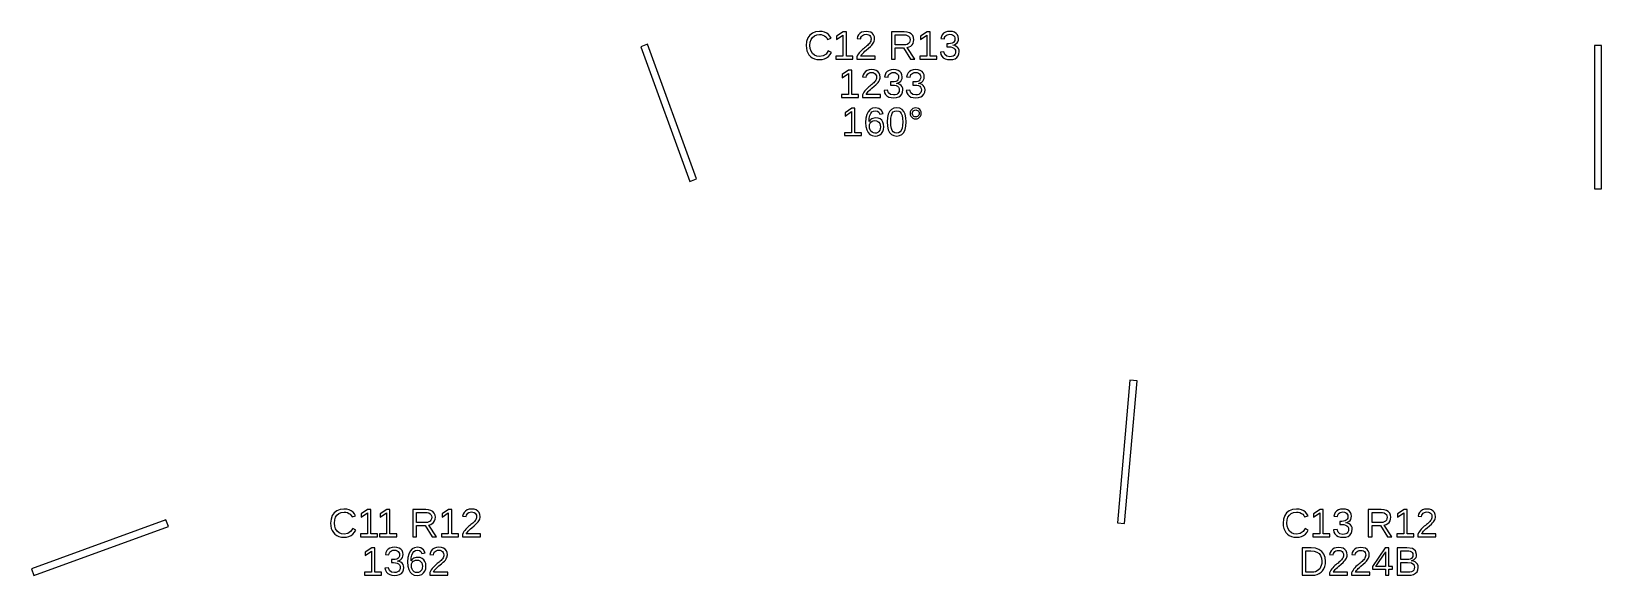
# Model space of a CAD drawing. Extents: x 195 to 2890, y 70 to 1529.
# Drawn here: x 1195.5 to 1524.8, y 1189 to 1303 of the extents above; entities that cross this region are included whole.
import ezdxf

# ---------------------------------------------------------------- set-up
doc = ezdxf.new("R2010")
doc.units = 0
doc.layers.get('0').update_dxf_attribs({"linetype": 'CONTINUOUS'})

msp = doc.modelspace()

# ---------------------------------------------------------------- linework, layer by layer
for points in [[(1361.31, 1297.09), (1361.81, 1297.22), (1362.26, 1297.44), (1362.66, 1297.73), (1362.99, 1298.11), (1363.26, 1298.56), (1362.62, 1298.88), (1362.15, 1298.22), (1361.55, 1297.82), (1360.81, 1297.69), (1360.23, 1297.76), (1359.73, 1297.97), (1359.32, 1298.33), (1359.01, 1298.8), (1358.83, 1299.37), (1358.77, 1300.02), (1358.83, 1300.68), (1359, 1301.24), (1359.3, 1301.7), (1359.7, 1302.04), (1360.19, 1302.25), (1360.78, 1302.32), (1361.16, 1302.29), (1361.51, 1302.2), (1361.83, 1302.05), (1362.09, 1301.85), (1362.31, 1301.59), (1362.47, 1301.29), (1363.2, 1301.53), (1362.97, 1301.96), (1362.67, 1302.31), (1362.3, 1302.59), (1361.86, 1302.79), (1361.35, 1302.91), (1360.77, 1302.95), (1359.96, 1302.86), (1359.28, 1302.6), (1358.72, 1302.17), (1358.31, 1301.59), (1358.06, 1300.87), (1357.98, 1300.02), (1358.02, 1299.44), (1358.13, 1298.91), (1358.31, 1298.44), (1358.56, 1298.03), (1358.89, 1297.68), (1359.27, 1297.41), (1359.72, 1297.21), (1360.22, 1297.09), (1360.77, 1297.05)], [(1367.8, 1297.75), (1366.41, 1297.75), (1366.41, 1302.86), (1365.73, 1302.86), (1364.37, 1301.93), (1364.37, 1301.24), (1365.67, 1302.16), (1365.67, 1297.75), (1364.21, 1297.75), (1364.21, 1297.13), (1367.8, 1297.13)], [(1372.42, 1297.75), (1369.43, 1297.75), (1369.53, 1297.95), (1369.66, 1298.14), (1369.83, 1298.35), (1370.04, 1298.56), (1370.29, 1298.79), (1370.58, 1299.04), (1371.08, 1299.46), (1371.47, 1299.8), (1371.73, 1300.06), (1371.91, 1300.28), (1372.06, 1300.5), (1372.18, 1300.72), (1372.27, 1300.94), (1372.32, 1301.16), (1372.33, 1301.38), (1372.28, 1301.84), (1372.13, 1302.23), (1371.87, 1302.54), (1371.51, 1302.77), (1371.07, 1302.9), (1370.54, 1302.95), (1370.04, 1302.9), (1369.61, 1302.77), (1369.24, 1302.54), (1368.96, 1302.24), (1368.76, 1301.88), (1368.66, 1301.45), (1369.41, 1301.38), (1369.47, 1301.66), (1369.59, 1301.9), (1369.76, 1302.09), (1369.98, 1302.23), (1370.24, 1302.32), (1370.54, 1302.35), (1370.84, 1302.32), (1371.1, 1302.23), (1371.3, 1302.09), (1371.46, 1301.89), (1371.55, 1301.65), (1371.58, 1301.35), (1371.56, 1301.13), (1371.51, 1300.92), (1371.42, 1300.73), (1371.3, 1300.55), (1371.16, 1300.37), (1371, 1300.2), (1370.82, 1300.03), (1370.62, 1299.86), (1370.42, 1299.69), (1370.2, 1299.52), (1369.98, 1299.34), (1369.76, 1299.15), (1369.55, 1298.94), (1369.34, 1298.72), (1369.13, 1298.49), (1368.94, 1298.23), (1368.78, 1297.95), (1368.63, 1297.65), (1368.63, 1297.13), (1372.42, 1297.13)], [(1376.62, 1299.51), (1378.4, 1299.51), (1379.89, 1297.13), (1380.79, 1297.13), (1379.16, 1299.6), (1379.57, 1299.71), (1379.91, 1299.9), (1380.19, 1300.15), (1380.4, 1300.46), (1380.52, 1300.82), (1380.56, 1301.22), (1380.5, 1301.7), (1380.33, 1302.1), (1380.03, 1302.43), (1379.63, 1302.67), (1379.14, 1302.82), (1378.54, 1302.86), (1375.84, 1302.86), (1375.84, 1297.13), (1376.62, 1297.13)], [(1376.62, 1300.13), (1376.62, 1302.24), (1378.46, 1302.24), (1378.85, 1302.21), (1379.18, 1302.13), (1379.44, 1301.98), (1379.63, 1301.78), (1379.74, 1301.52), (1379.78, 1301.22), (1379.74, 1300.9), (1379.63, 1300.63), (1379.44, 1300.41), (1379.19, 1300.25), (1378.87, 1300.16), (1378.49, 1300.13)], [(1385.4, 1297.75), (1384.01, 1297.75), (1384.01, 1302.86), (1383.33, 1302.86), (1381.98, 1301.93), (1381.98, 1301.24), (1383.27, 1302.16), (1383.27, 1297.75), (1381.81, 1297.75), (1381.81, 1297.13), (1385.4, 1297.13)], [(1388.71, 1297.1), (1389.19, 1297.24), (1389.57, 1297.49), (1389.85, 1297.82), (1390.02, 1298.23), (1390.08, 1298.71), (1390.04, 1299.06), (1389.92, 1299.36), (1389.72, 1299.63), (1389.45, 1299.83), (1389.12, 1299.98), (1388.72, 1300.06), (1388.72, 1300.07), (1389.08, 1300.18), (1389.38, 1300.33), (1389.61, 1300.54), (1389.78, 1300.79), (1389.89, 1301.09), (1389.92, 1301.43), (1389.87, 1301.87), (1389.71, 1302.25), (1389.44, 1302.55), (1389.08, 1302.77), (1388.63, 1302.91), (1388.1, 1302.95), (1387.61, 1302.91), (1387.18, 1302.77), (1386.81, 1302.56), (1386.52, 1302.26), (1386.33, 1301.89), (1386.23, 1301.46), (1386.96, 1301.4), (1387.02, 1301.68), (1387.14, 1301.91), (1387.31, 1302.1), (1387.53, 1302.24), (1387.79, 1302.32), (1388.09, 1302.35), (1388.42, 1302.32), (1388.69, 1302.23), (1388.9, 1302.08), (1389.05, 1301.88), (1389.14, 1301.64), (1389.17, 1301.35), (1389.13, 1301.07), (1389.02, 1300.83), (1388.84, 1300.63), (1388.58, 1300.48), (1388.27, 1300.4), (1387.9, 1300.37), (1387.5, 1300.37), (1387.5, 1299.73), (1387.92, 1299.73), (1388.34, 1299.7), (1388.68, 1299.61), (1388.96, 1299.47), (1389.16, 1299.27), (1389.28, 1299.03), (1389.32, 1298.74), (1389.28, 1298.41), (1389.18, 1298.14), (1389, 1297.93), (1388.77, 1297.78), (1388.48, 1297.69), (1388.13, 1297.66), (1387.5, 1297.77), (1387.09, 1298.11), (1386.88, 1298.67), (1386.13, 1298.6), (1386.24, 1298.13), (1386.45, 1297.75), (1386.74, 1297.44), (1387.13, 1297.22), (1387.59, 1297.09), (1388.13, 1297.05)], [(1334.97, 1272.07), (1324.7, 1300.26), (1323.3, 1299.74), (1333.56, 1271.55)], [(1524.75, 1300), (1523.25, 1300), (1523.25, 1270), (1524.75, 1270)], [(1368.96, 1289.75), (1367.56, 1289.75), (1367.56, 1294.86), (1366.89, 1294.86), (1365.53, 1293.93), (1365.53, 1293.24), (1366.83, 1294.16), (1366.83, 1289.75), (1365.37, 1289.75), (1365.37, 1289.13), (1368.96, 1289.13)], [(1373.58, 1289.75), (1370.59, 1289.75), (1370.69, 1289.95), (1370.82, 1290.14), (1370.99, 1290.35), (1371.19, 1290.56), (1371.44, 1290.79), (1371.73, 1291.04), (1372.24, 1291.46), (1372.62, 1291.8), (1372.88, 1292.06), (1373.07, 1292.28), (1373.22, 1292.5), (1373.34, 1292.72), (1373.42, 1292.94), (1373.47, 1293.16), (1373.49, 1293.38), (1373.44, 1293.84), (1373.28, 1294.23), (1373.03, 1294.54), (1372.67, 1294.77), (1372.23, 1294.9), (1371.69, 1294.95), (1371.2, 1294.9), (1370.77, 1294.77), (1370.4, 1294.54), (1370.11, 1294.24), (1369.92, 1293.88), (1369.82, 1293.45), (1370.57, 1293.38), (1370.63, 1293.66), (1370.75, 1293.9), (1370.92, 1294.09), (1371.14, 1294.23), (1371.4, 1294.32), (1371.69, 1294.35), (1372, 1294.32), (1372.25, 1294.23), (1372.46, 1294.09), (1372.62, 1293.89), (1372.71, 1293.65), (1372.74, 1293.35), (1372.72, 1293.13), (1372.67, 1292.92), (1372.58, 1292.73), (1372.46, 1292.55), (1372.32, 1292.37), (1372.16, 1292.2), (1371.98, 1292.03), (1371.78, 1291.86), (1371.57, 1291.69), (1371.36, 1291.52), (1371.14, 1291.34), (1370.92, 1291.15), (1370.7, 1290.94), (1370.49, 1290.72), (1370.29, 1290.49), (1370.1, 1290.23), (1369.93, 1289.95), (1369.78, 1289.65), (1369.78, 1289.13), (1373.58, 1289.13)], [(1376.9, 1289.1), (1377.38, 1289.24), (1377.76, 1289.49), (1378.04, 1289.82), (1378.21, 1290.23), (1378.27, 1290.71), (1378.23, 1291.06), (1378.11, 1291.36), (1377.91, 1291.63), (1377.64, 1291.83), (1377.31, 1291.98), (1376.91, 1292.06), (1376.91, 1292.07), (1377.27, 1292.18), (1377.57, 1292.33), (1377.8, 1292.54), (1377.97, 1292.79), (1378.08, 1293.09), (1378.11, 1293.43), (1378.06, 1293.87), (1377.9, 1294.25), (1377.63, 1294.55), (1377.27, 1294.77), (1376.82, 1294.91), (1376.29, 1294.95), (1375.8, 1294.91), (1375.37, 1294.77), (1375, 1294.56), (1374.71, 1294.26), (1374.52, 1293.89), (1374.42, 1293.46), (1375.15, 1293.4), (1375.21, 1293.68), (1375.33, 1293.91), (1375.5, 1294.1), (1375.72, 1294.24), (1375.98, 1294.32), (1376.28, 1294.35), (1376.61, 1294.32), (1376.88, 1294.23), (1377.09, 1294.08), (1377.24, 1293.88), (1377.33, 1293.64), (1377.36, 1293.35), (1377.32, 1293.07), (1377.21, 1292.83), (1377.03, 1292.63), (1376.77, 1292.48), (1376.46, 1292.4), (1376.09, 1292.37), (1375.69, 1292.37), (1375.69, 1291.73), (1376.11, 1291.73), (1376.53, 1291.7), (1376.87, 1291.61), (1377.15, 1291.47), (1377.35, 1291.27), (1377.47, 1291.03), (1377.51, 1290.74), (1377.47, 1290.41), (1377.37, 1290.14), (1377.19, 1289.93), (1376.96, 1289.78), (1376.67, 1289.69), (1376.32, 1289.66), (1375.69, 1289.77), (1375.28, 1290.11), (1375.07, 1290.67), (1374.32, 1290.6), (1374.43, 1290.13), (1374.63, 1289.75), (1374.93, 1289.44), (1375.32, 1289.22), (1375.78, 1289.09), (1376.32, 1289.05)], [(1381.53, 1289.1), (1382.01, 1289.24), (1382.4, 1289.49), (1382.68, 1289.82), (1382.85, 1290.23), (1382.9, 1290.71), (1382.86, 1291.06), (1382.74, 1291.36), (1382.54, 1291.63), (1382.27, 1291.83), (1381.94, 1291.98), (1381.54, 1292.06), (1381.54, 1292.07), (1381.9, 1292.18), (1382.2, 1292.33), (1382.44, 1292.54), (1382.61, 1292.79), (1382.71, 1293.09), (1382.74, 1293.43), (1382.69, 1293.87), (1382.53, 1294.25), (1382.27, 1294.55), (1381.9, 1294.77), (1381.46, 1294.91), (1380.93, 1294.95), (1380.43, 1294.91), (1380, 1294.77), (1379.63, 1294.56), (1379.35, 1294.26), (1379.15, 1293.89), (1379.05, 1293.46), (1379.79, 1293.4), (1379.85, 1293.68), (1379.96, 1293.91), (1380.13, 1294.1), (1380.35, 1294.24), (1380.61, 1294.32), (1380.92, 1294.35), (1381.24, 1294.32), (1381.51, 1294.23), (1381.72, 1294.08), (1381.87, 1293.88), (1381.96, 1293.64), (1381.99, 1293.35), (1381.95, 1293.07), (1381.84, 1292.83), (1381.66, 1292.63), (1381.41, 1292.48), (1381.1, 1292.4), (1380.73, 1292.37), (1380.33, 1292.37), (1380.33, 1291.73), (1380.74, 1291.73), (1381.16, 1291.7), (1381.51, 1291.61), (1381.78, 1291.47), (1381.98, 1291.27), (1382.1, 1291.03), (1382.14, 1290.74), (1382.11, 1290.41), (1382, 1290.14), (1381.83, 1289.93), (1381.59, 1289.78), (1381.3, 1289.69), (1380.96, 1289.66), (1380.33, 1289.77), (1379.91, 1290.11), (1379.71, 1290.67), (1378.95, 1290.6), (1379.06, 1290.13), (1379.27, 1289.75), (1379.57, 1289.44), (1379.95, 1289.22), (1380.42, 1289.09), (1380.96, 1289.05)], [(1369.61, 1281.75), (1368.21, 1281.75), (1368.21, 1286.86), (1367.54, 1286.86), (1366.18, 1285.93), (1366.18, 1285.24), (1367.48, 1286.16), (1367.48, 1281.75), (1366.02, 1281.75), (1366.02, 1281.13), (1369.61, 1281.13)], [(1372.97, 1281.11), (1373.42, 1281.28), (1373.79, 1281.57), (1374.07, 1281.97), (1374.23, 1282.44), (1374.28, 1283.01), (1374.23, 1283.53), (1374.08, 1283.97), (1373.82, 1284.34), (1373.47, 1284.62), (1373.05, 1284.78), (1372.56, 1284.84), (1372.26, 1284.82), (1371.98, 1284.75), (1371.73, 1284.64), (1371.51, 1284.5), (1371.32, 1284.31), (1371.17, 1284.08), (1371.21, 1284.76), (1371.32, 1285.32), (1371.51, 1285.77), (1371.77, 1286.1), (1372.1, 1286.29), (1372.48, 1286.36), (1372.91, 1286.28), (1373.23, 1286.04), (1373.43, 1285.66), (1374.13, 1285.78), (1373.79, 1286.43), (1373.25, 1286.82), (1372.49, 1286.95), (1371.88, 1286.86), (1371.38, 1286.6), (1370.97, 1286.15), (1370.68, 1285.54), (1370.5, 1284.78), (1370.44, 1283.87), (1370.5, 1283.02), (1370.67, 1282.32), (1370.95, 1281.77), (1371.34, 1281.37), (1371.84, 1281.13), (1372.43, 1281.05)], [(1372.09, 1281.69), (1371.81, 1281.83), (1371.57, 1282.06), (1371.39, 1282.37), (1371.28, 1282.73), (1371.24, 1283.15), (1371.28, 1283.47), (1371.38, 1283.75), (1371.56, 1283.97), (1371.79, 1284.14), (1372.06, 1284.24), (1372.38, 1284.27), (1372.72, 1284.24), (1373, 1284.12), (1373.23, 1283.93), (1373.4, 1283.68), (1373.51, 1283.36), (1373.54, 1282.97), (1373.51, 1282.59), (1373.41, 1282.26), (1373.24, 1282), (1373.01, 1281.8), (1372.74, 1281.68), (1372.41, 1281.64)], [(1377.56, 1281.13), (1378.06, 1281.39), (1378.45, 1281.81), (1378.73, 1282.39), (1378.9, 1283.12), (1378.96, 1284), (1378.91, 1284.89), (1378.75, 1285.63), (1378.48, 1286.21), (1378.1, 1286.62), (1377.6, 1286.87), (1376.98, 1286.95), (1376.35, 1286.87), (1375.84, 1286.62), (1375.46, 1286.21), (1375.19, 1285.64), (1375.03, 1284.9), (1374.98, 1284), (1375.03, 1283.11), (1375.2, 1282.38), (1375.47, 1281.8), (1375.86, 1281.38), (1376.35, 1281.13), (1376.96, 1281.05)], [(1376.57, 1281.71), (1376.25, 1281.9), (1376.02, 1282.21), (1375.85, 1282.66), (1375.75, 1283.26), (1375.72, 1284), (1375.75, 1284.76), (1375.85, 1285.36), (1376.01, 1285.81), (1376.25, 1286.11), (1376.57, 1286.29), (1376.98, 1286.36), (1377.38, 1286.29), (1377.7, 1286.11), (1377.93, 1285.8), (1378.09, 1285.35), (1378.18, 1284.75), (1378.22, 1284), (1378.18, 1283.27), (1378.08, 1282.68), (1377.91, 1282.23), (1377.68, 1281.91), (1377.36, 1281.71), (1376.97, 1281.65)], [(1381.25, 1284.67), (1381.53, 1284.78), (1381.77, 1284.97), (1381.96, 1285.21), (1382.08, 1285.48), (1382.12, 1285.79), (1382.08, 1286.1), (1381.97, 1286.37), (1381.78, 1286.61), (1381.53, 1286.8), (1381.26, 1286.91), (1380.95, 1286.95), (1380.64, 1286.91), (1380.36, 1286.8), (1380.12, 1286.61), (1379.93, 1286.37), (1379.82, 1286.09), (1379.78, 1285.79), (1379.82, 1285.49), (1379.93, 1285.22), (1380.13, 1284.97), (1380.37, 1284.78), (1380.64, 1284.67), (1380.95, 1284.63)], [(1380.76, 1285.08), (1380.59, 1285.15), (1380.44, 1285.27), (1380.32, 1285.43), (1380.25, 1285.6), (1380.23, 1285.79), (1380.25, 1285.98), (1380.32, 1286.15), (1380.44, 1286.31), (1380.59, 1286.43), (1380.76, 1286.5), (1380.95, 1286.52), (1381.14, 1286.5), (1381.31, 1286.43), (1381.46, 1286.31), (1381.58, 1286.16), (1381.65, 1285.99), (1381.67, 1285.79), (1381.65, 1285.6), (1381.58, 1285.42), (1381.46, 1285.27), (1381.31, 1285.15), (1381.14, 1285.08), (1380.95, 1285.06)], [(1427.36, 1229.82), (1425.87, 1229.95), (1423.25, 1200.07), (1424.75, 1199.93)], [(1261.62, 1197.09), (1262.12, 1197.22), (1262.57, 1197.44), (1262.97, 1197.73), (1263.3, 1198.11), (1263.56, 1198.56), (1262.93, 1198.88), (1262.46, 1198.22), (1261.86, 1197.82), (1261.12, 1197.69), (1260.54, 1197.76), (1260.04, 1197.97), (1259.63, 1198.33), (1259.32, 1198.8), (1259.14, 1199.37), (1259.08, 1200.02), (1259.14, 1200.68), (1259.31, 1201.24), (1259.61, 1201.7), (1260.01, 1202.04), (1260.5, 1202.25), (1261.09, 1202.32), (1261.47, 1202.29), (1261.82, 1202.2), (1262.13, 1202.05), (1262.4, 1201.85), (1262.62, 1201.59), (1262.78, 1201.29), (1263.51, 1201.53), (1263.28, 1201.96), (1262.98, 1202.31), (1262.61, 1202.59), (1262.17, 1202.79), (1261.66, 1202.91), (1261.08, 1202.95), (1260.27, 1202.86), (1259.58, 1202.6), (1259.03, 1202.17), (1258.62, 1201.59), (1258.37, 1200.87), (1258.29, 1200.02), (1258.32, 1199.44), (1258.43, 1198.91), (1258.62, 1198.44), (1258.87, 1198.03), (1259.2, 1197.68), (1259.58, 1197.41), (1260.03, 1197.21), (1260.53, 1197.09), (1261.08, 1197.05)], [(1268.11, 1197.75), (1266.71, 1197.75), (1266.71, 1202.86), (1266.04, 1202.86), (1264.68, 1201.93), (1264.68, 1201.24), (1265.98, 1202.16), (1265.98, 1197.75), (1264.52, 1197.75), (1264.52, 1197.13), (1268.11, 1197.13)], [(1272.13, 1197.75), (1270.73, 1197.75), (1270.73, 1202.86), (1270.06, 1202.86), (1268.7, 1201.93), (1268.7, 1201.24), (1269.99, 1202.16), (1269.99, 1197.75), (1268.53, 1197.75), (1268.53, 1197.13), (1272.13, 1197.13)], [(1276.31, 1199.51), (1278.1, 1199.51), (1279.58, 1197.13), (1280.48, 1197.13), (1278.85, 1199.6), (1279.26, 1199.71), (1279.6, 1199.9), (1279.88, 1200.15), (1280.09, 1200.46), (1280.21, 1200.82), (1280.25, 1201.22), (1280.19, 1201.7), (1280.02, 1202.1), (1279.72, 1202.43), (1279.32, 1202.67), (1278.83, 1202.82), (1278.23, 1202.86), (1275.53, 1202.86), (1275.53, 1197.13), (1276.31, 1197.13)], [(1276.31, 1200.13), (1276.31, 1202.24), (1278.15, 1202.24), (1278.54, 1202.21), (1278.87, 1202.13), (1279.13, 1201.98), (1279.32, 1201.78), (1279.43, 1201.52), (1279.47, 1201.22), (1279.43, 1200.9), (1279.32, 1200.63), (1279.13, 1200.41), (1278.88, 1200.25), (1278.56, 1200.16), (1278.18, 1200.13)], [(1285.09, 1197.75), (1283.7, 1197.75), (1283.7, 1202.86), (1283.02, 1202.86), (1281.67, 1201.93), (1281.67, 1201.24), (1282.96, 1202.16), (1282.96, 1197.75), (1281.5, 1197.75), (1281.5, 1197.13), (1285.09, 1197.13)], [(1289.72, 1197.75), (1286.73, 1197.75), (1286.82, 1197.95), (1286.96, 1198.14), (1287.12, 1198.35), (1287.33, 1198.56), (1287.58, 1198.79), (1287.87, 1199.04), (1288.37, 1199.46), (1288.76, 1199.8), (1289.02, 1200.06), (1289.2, 1200.28), (1289.36, 1200.5), (1289.47, 1200.72), (1289.56, 1200.94), (1289.61, 1201.16), (1289.63, 1201.38), (1289.57, 1201.84), (1289.42, 1202.23), (1289.16, 1202.54), (1288.81, 1202.77), (1288.36, 1202.9), (1287.83, 1202.95), (1287.33, 1202.9), (1286.9, 1202.77), (1286.54, 1202.54), (1286.25, 1202.24), (1286.05, 1201.88), (1285.95, 1201.45), (1286.7, 1201.38), (1286.76, 1201.66), (1286.88, 1201.9), (1287.06, 1202.09), (1287.28, 1202.23), (1287.53, 1202.32), (1287.83, 1202.35), (1288.13, 1202.32), (1288.39, 1202.23), (1288.6, 1202.09), (1288.75, 1201.89), (1288.84, 1201.65), (1288.87, 1201.35), (1288.86, 1201.13), (1288.8, 1200.92), (1288.71, 1200.73), (1288.6, 1200.55), (1288.45, 1200.37), (1288.29, 1200.2), (1288.11, 1200.03), (1287.92, 1199.86), (1287.71, 1199.69), (1287.49, 1199.52), (1287.27, 1199.34), (1287.06, 1199.15), (1286.84, 1198.94), (1286.63, 1198.72), (1286.43, 1198.49), (1286.24, 1198.23), (1286.07, 1197.95), (1285.92, 1197.65), (1285.92, 1197.13), (1289.72, 1197.13)], [(1461.31, 1197.09), (1461.81, 1197.22), (1462.26, 1197.44), (1462.66, 1197.73), (1462.99, 1198.11), (1463.26, 1198.56), (1462.62, 1198.88), (1462.15, 1198.22), (1461.55, 1197.82), (1460.81, 1197.69), (1460.23, 1197.76), (1459.73, 1197.97), (1459.32, 1198.33), (1459.01, 1198.8), (1458.83, 1199.37), (1458.77, 1200.02), (1458.83, 1200.68), (1459, 1201.24), (1459.3, 1201.7), (1459.7, 1202.04), (1460.19, 1202.25), (1460.78, 1202.32), (1461.16, 1202.29), (1461.51, 1202.2), (1461.83, 1202.05), (1462.09, 1201.85), (1462.31, 1201.59), (1462.47, 1201.29), (1463.2, 1201.53), (1462.97, 1201.96), (1462.67, 1202.31), (1462.3, 1202.59), (1461.86, 1202.79), (1461.35, 1202.91), (1460.77, 1202.95), (1459.96, 1202.86), (1459.28, 1202.6), (1458.72, 1202.17), (1458.31, 1201.59), (1458.06, 1200.87), (1457.98, 1200.02), (1458.02, 1199.44), (1458.13, 1198.91), (1458.31, 1198.44), (1458.56, 1198.03), (1458.89, 1197.68), (1459.27, 1197.41), (1459.72, 1197.21), (1460.22, 1197.09), (1460.77, 1197.05)], [(1467.8, 1197.75), (1466.41, 1197.75), (1466.41, 1202.86), (1465.73, 1202.86), (1464.37, 1201.93), (1464.37, 1201.24), (1465.67, 1202.16), (1465.67, 1197.75), (1464.21, 1197.75), (1464.21, 1197.13), (1467.8, 1197.13)], [(1471.11, 1197.1), (1471.59, 1197.24), (1471.97, 1197.49), (1472.25, 1197.82), (1472.42, 1198.23), (1472.48, 1198.71), (1472.44, 1199.06), (1472.32, 1199.36), (1472.12, 1199.63), (1471.85, 1199.83), (1471.51, 1199.98), (1471.12, 1200.06), (1471.12, 1200.07), (1471.48, 1200.18), (1471.77, 1200.33), (1472.01, 1200.54), (1472.18, 1200.79), (1472.28, 1201.09), (1472.32, 1201.43), (1472.26, 1201.87), (1472.1, 1202.25), (1471.84, 1202.55), (1471.48, 1202.77), (1471.03, 1202.91), (1470.5, 1202.95), (1470, 1202.91), (1469.57, 1202.77), (1469.21, 1202.56), (1468.92, 1202.26), (1468.72, 1201.89), (1468.62, 1201.46), (1469.36, 1201.4), (1469.42, 1201.68), (1469.54, 1201.91), (1469.71, 1202.1), (1469.93, 1202.24), (1470.19, 1202.32), (1470.49, 1202.35), (1470.82, 1202.32), (1471.08, 1202.23), (1471.29, 1202.08), (1471.44, 1201.88), (1471.53, 1201.64), (1471.56, 1201.35), (1471.53, 1201.07), (1471.42, 1200.83), (1471.23, 1200.63), (1470.98, 1200.48), (1470.67, 1200.4), (1470.3, 1200.37), (1469.9, 1200.37), (1469.9, 1199.73), (1470.32, 1199.73), (1470.73, 1199.7), (1471.08, 1199.61), (1471.35, 1199.47), (1471.55, 1199.27), (1471.68, 1199.03), (1471.72, 1198.74), (1471.68, 1198.41), (1471.57, 1198.14), (1471.4, 1197.93), (1471.16, 1197.78), (1470.87, 1197.69), (1470.53, 1197.66), (1469.9, 1197.77), (1469.49, 1198.11), (1469.28, 1198.67), (1468.53, 1198.6), (1468.64, 1198.13), (1468.84, 1197.75), (1469.14, 1197.44), (1469.53, 1197.22), (1469.99, 1197.09), (1470.53, 1197.05)], [(1476.62, 1199.51), (1478.4, 1199.51), (1479.89, 1197.13), (1480.79, 1197.13), (1479.16, 1199.6), (1479.57, 1199.71), (1479.91, 1199.9), (1480.19, 1200.15), (1480.4, 1200.46), (1480.52, 1200.82), (1480.56, 1201.22), (1480.5, 1201.7), (1480.33, 1202.1), (1480.03, 1202.43), (1479.63, 1202.67), (1479.14, 1202.82), (1478.54, 1202.86), (1475.84, 1202.86), (1475.84, 1197.13), (1476.62, 1197.13)], [(1476.62, 1200.13), (1476.62, 1202.24), (1478.46, 1202.24), (1478.85, 1202.21), (1479.18, 1202.13), (1479.44, 1201.98), (1479.63, 1201.78), (1479.74, 1201.52), (1479.78, 1201.22), (1479.74, 1200.9), (1479.63, 1200.63), (1479.44, 1200.41), (1479.19, 1200.25), (1478.87, 1200.16), (1478.49, 1200.13)], [(1485.4, 1197.75), (1484.01, 1197.75), (1484.01, 1202.86), (1483.33, 1202.86), (1481.98, 1201.93), (1481.98, 1201.24), (1483.27, 1202.16), (1483.27, 1197.75), (1481.81, 1197.75), (1481.81, 1197.13), (1485.4, 1197.13)], [(1490.03, 1197.75), (1487.04, 1197.75), (1487.13, 1197.95), (1487.27, 1198.14), (1487.43, 1198.35), (1487.64, 1198.56), (1487.89, 1198.79), (1488.18, 1199.04), (1488.68, 1199.46), (1489.07, 1199.8), (1489.33, 1200.06), (1489.51, 1200.28), (1489.67, 1200.5), (1489.78, 1200.72), (1489.87, 1200.94), (1489.92, 1201.16), (1489.94, 1201.38), (1489.88, 1201.84), (1489.73, 1202.23), (1489.47, 1202.54), (1489.12, 1202.77), (1488.67, 1202.9), (1488.14, 1202.95), (1487.64, 1202.9), (1487.21, 1202.77), (1486.85, 1202.54), (1486.56, 1202.24), (1486.36, 1201.88), (1486.26, 1201.45), (1487.01, 1201.38), (1487.07, 1201.66), (1487.19, 1201.9), (1487.37, 1202.09), (1487.59, 1202.23), (1487.84, 1202.32), (1488.14, 1202.35), (1488.44, 1202.32), (1488.7, 1202.23), (1488.91, 1202.09), (1489.06, 1201.89), (1489.15, 1201.65), (1489.18, 1201.35), (1489.17, 1201.13), (1489.11, 1200.92), (1489.02, 1200.73), (1488.9, 1200.55), (1488.76, 1200.37), (1488.6, 1200.2), (1488.42, 1200.03), (1488.23, 1199.86), (1488.02, 1199.69), (1487.8, 1199.52), (1487.58, 1199.34), (1487.36, 1199.15), (1487.15, 1198.94), (1486.94, 1198.72), (1486.74, 1198.49), (1486.55, 1198.23), (1486.38, 1197.95), (1486.23, 1197.65), (1486.23, 1197.13), (1490.03, 1197.13)], [(1224.26, 1199.3), (1223.74, 1200.7), (1195.55, 1190.44), (1196.07, 1189.03)], [(1268.96, 1189.75), (1267.56, 1189.75), (1267.56, 1194.86), (1266.89, 1194.86), (1265.53, 1193.93), (1265.53, 1193.24), (1266.83, 1194.16), (1266.83, 1189.75), (1265.37, 1189.75), (1265.37, 1189.13), (1268.96, 1189.13)], [(1272.26, 1189.1), (1272.74, 1189.24), (1273.13, 1189.49), (1273.41, 1189.82), (1273.58, 1190.23), (1273.63, 1190.71), (1273.59, 1191.06), (1273.47, 1191.36), (1273.28, 1191.63), (1273.01, 1191.83), (1272.67, 1191.98), (1272.27, 1192.06), (1272.27, 1192.07), (1272.63, 1192.18), (1272.93, 1192.33), (1273.17, 1192.54), (1273.34, 1192.79), (1273.44, 1193.09), (1273.47, 1193.43), (1273.42, 1193.87), (1273.26, 1194.25), (1273, 1194.55), (1272.64, 1194.77), (1272.19, 1194.91), (1271.66, 1194.95), (1271.16, 1194.91), (1270.73, 1194.77), (1270.36, 1194.56), (1270.08, 1194.26), (1269.88, 1193.89), (1269.78, 1193.46), (1270.52, 1193.4), (1270.58, 1193.68), (1270.69, 1193.91), (1270.86, 1194.1), (1271.08, 1194.24), (1271.35, 1194.32), (1271.65, 1194.35), (1271.97, 1194.32), (1272.24, 1194.23), (1272.45, 1194.08), (1272.6, 1193.88), (1272.69, 1193.64), (1272.72, 1193.35), (1272.69, 1193.07), (1272.57, 1192.83), (1272.39, 1192.63), (1272.14, 1192.48), (1271.83, 1192.4), (1271.46, 1192.37), (1271.06, 1192.37), (1271.06, 1191.73), (1271.47, 1191.73), (1271.89, 1191.7), (1272.24, 1191.61), (1272.51, 1191.47), (1272.71, 1191.27), (1272.83, 1191.03), (1272.87, 1190.74), (1272.84, 1190.41), (1272.73, 1190.14), (1272.56, 1189.93), (1272.32, 1189.78), (1272.03, 1189.69), (1271.69, 1189.66), (1271.06, 1189.77), (1270.64, 1190.11), (1270.44, 1190.67), (1269.68, 1190.6), (1269.79, 1190.13), (1270, 1189.75), (1270.3, 1189.44), (1270.68, 1189.22), (1271.15, 1189.09), (1271.69, 1189.05)], [(1276.95, 1189.11), (1277.41, 1189.28), (1277.78, 1189.57), (1278.05, 1189.97), (1278.21, 1190.44), (1278.27, 1191.01), (1278.22, 1191.53), (1278.06, 1191.97), (1277.8, 1192.34), (1277.46, 1192.62), (1277.04, 1192.78), (1276.54, 1192.84), (1276.24, 1192.82), (1275.97, 1192.75), (1275.71, 1192.64), (1275.49, 1192.5), (1275.3, 1192.31), (1275.15, 1192.08), (1275.19, 1192.76), (1275.3, 1193.32), (1275.5, 1193.77), (1275.76, 1194.1), (1276.08, 1194.29), (1276.47, 1194.36), (1276.89, 1194.28), (1277.21, 1194.04), (1277.41, 1193.66), (1278.11, 1193.78), (1277.78, 1194.43), (1277.23, 1194.82), (1276.47, 1194.95), (1275.87, 1194.86), (1275.36, 1194.6), (1274.96, 1194.15), (1274.66, 1193.54), (1274.48, 1192.78), (1274.42, 1191.87), (1274.48, 1191.02), (1274.65, 1190.32), (1274.94, 1189.77), (1275.33, 1189.37), (1275.82, 1189.13), (1276.42, 1189.05)], [(1276.07, 1189.69), (1275.79, 1189.83), (1275.55, 1190.06), (1275.37, 1190.37), (1275.26, 1190.73), (1275.22, 1191.15), (1275.26, 1191.47), (1275.36, 1191.75), (1275.54, 1191.97), (1275.77, 1192.14), (1276.05, 1192.24), (1276.37, 1192.27), (1276.7, 1192.24), (1276.99, 1192.12), (1277.22, 1191.93), (1277.39, 1191.68), (1277.49, 1191.36), (1277.52, 1190.97), (1277.49, 1190.59), (1277.39, 1190.26), (1277.22, 1190), (1277, 1189.8), (1276.72, 1189.68), (1276.39, 1189.64)], [(1282.85, 1189.75), (1279.86, 1189.75), (1279.96, 1189.95), (1280.09, 1190.14), (1280.26, 1190.35), (1280.46, 1190.56), (1280.71, 1190.79), (1281, 1191.04), (1281.51, 1191.46), (1281.89, 1191.8), (1282.15, 1192.06), (1282.34, 1192.28), (1282.49, 1192.5), (1282.61, 1192.72), (1282.69, 1192.94), (1282.74, 1193.16), (1282.76, 1193.38), (1282.71, 1193.84), (1282.55, 1194.23), (1282.29, 1194.54), (1281.94, 1194.77), (1281.5, 1194.9), (1280.96, 1194.95), (1280.47, 1194.9), (1280.04, 1194.77), (1279.67, 1194.54), (1279.38, 1194.24), (1279.19, 1193.88), (1279.09, 1193.45), (1279.83, 1193.38), (1279.9, 1193.66), (1280.02, 1193.9), (1280.19, 1194.09), (1280.41, 1194.23), (1280.67, 1194.32), (1280.96, 1194.35), (1281.27, 1194.32), (1281.52, 1194.23), (1281.73, 1194.09), (1281.88, 1193.89), (1281.98, 1193.65), (1282.01, 1193.35), (1281.99, 1193.13), (1281.94, 1192.92), (1281.85, 1192.73), (1281.73, 1192.55), (1281.59, 1192.37), (1281.43, 1192.2), (1281.25, 1192.03), (1281.05, 1191.86), (1280.84, 1191.69), (1280.63, 1191.52), (1280.41, 1191.34), (1280.19, 1191.15), (1279.97, 1190.94), (1279.76, 1190.72), (1279.56, 1190.49), (1279.37, 1190.23), (1279.2, 1189.95), (1279.05, 1189.65), (1279.05, 1189.13), (1282.85, 1189.13)], [(1464.62, 1189.13), (1465.11, 1189.25), (1465.55, 1189.44), (1465.94, 1189.71), (1466.27, 1190.05), (1466.53, 1190.46), (1466.73, 1190.93), (1466.84, 1191.45), (1466.88, 1192.01), (1466.79, 1192.84), (1466.53, 1193.54), (1466.09, 1194.09), (1465.49, 1194.5), (1464.74, 1194.74), (1463.84, 1194.82), (1461.94, 1194.82), (1461.94, 1189.09), (1464.09, 1189.09)], [(1462.72, 1189.71), (1462.72, 1194.2), (1463.82, 1194.2), (1464.5, 1194.14), (1465.07, 1193.95), (1465.51, 1193.64), (1465.84, 1193.21), (1466.03, 1192.67), (1466.1, 1192.01), (1466.07, 1191.56), (1465.98, 1191.15), (1465.84, 1190.79), (1465.65, 1190.47), (1465.4, 1190.2), (1465.11, 1189.99), (1464.77, 1189.83), (1464.4, 1189.74), (1464, 1189.71)], [(1471.49, 1189.71), (1468.5, 1189.71), (1468.6, 1189.9), (1468.73, 1190.1), (1468.9, 1190.3), (1469.11, 1190.52), (1469.36, 1190.75), (1469.65, 1190.99), (1470.15, 1191.41), (1470.54, 1191.75), (1470.8, 1192.01), (1470.98, 1192.23), (1471.13, 1192.45), (1471.25, 1192.67), (1471.34, 1192.89), (1471.39, 1193.12), (1471.4, 1193.34), (1471.35, 1193.8), (1471.2, 1194.19), (1470.94, 1194.5), (1470.58, 1194.73), (1470.14, 1194.86), (1469.61, 1194.91), (1469.11, 1194.86), (1468.68, 1194.73), (1468.31, 1194.5), (1468.03, 1194.2), (1467.83, 1193.83), (1467.73, 1193.41), (1468.48, 1193.34), (1468.54, 1193.62), (1468.66, 1193.86), (1468.83, 1194.05), (1469.05, 1194.19), (1469.31, 1194.28), (1469.61, 1194.31), (1469.91, 1194.28), (1470.17, 1194.19), (1470.37, 1194.05), (1470.53, 1193.85), (1470.62, 1193.6), (1470.65, 1193.31), (1470.63, 1193.09), (1470.58, 1192.88), (1470.49, 1192.69), (1470.37, 1192.5), (1470.23, 1192.33), (1470.07, 1192.16), (1469.89, 1191.99), (1469.69, 1191.82), (1469.49, 1191.65), (1469.27, 1191.48), (1469.05, 1191.3), (1468.83, 1191.11), (1468.62, 1190.9), (1468.41, 1190.68), (1468.2, 1190.45), (1468.01, 1190.19), (1467.85, 1189.91), (1467.7, 1189.61), (1467.7, 1189.09), (1471.49, 1189.09)], [(1476.13, 1189.71), (1473.14, 1189.71), (1473.24, 1189.9), (1473.37, 1190.1), (1473.54, 1190.3), (1473.74, 1190.52), (1473.99, 1190.75), (1474.28, 1190.99), (1474.79, 1191.41), (1475.17, 1191.75), (1475.43, 1192.01), (1475.62, 1192.23), (1475.77, 1192.45), (1475.89, 1192.67), (1475.97, 1192.89), (1476.02, 1193.12), (1476.04, 1193.34), (1475.99, 1193.8), (1475.83, 1194.19), (1475.57, 1194.5), (1475.22, 1194.73), (1474.77, 1194.86), (1474.24, 1194.91), (1473.75, 1194.86), (1473.31, 1194.73), (1472.95, 1194.5), (1472.66, 1194.2), (1472.47, 1193.83), (1472.36, 1193.41), (1473.11, 1193.34), (1473.18, 1193.62), (1473.29, 1193.86), (1473.47, 1194.05), (1473.69, 1194.19), (1473.95, 1194.28), (1474.24, 1194.31), (1474.54, 1194.28), (1474.8, 1194.19), (1475.01, 1194.05), (1475.16, 1193.85), (1475.25, 1193.6), (1475.29, 1193.31), (1475.27, 1193.09), (1475.21, 1192.88), (1475.12, 1192.69), (1475.01, 1192.5), (1474.87, 1192.33), (1474.7, 1192.16), (1474.52, 1191.99), (1474.33, 1191.82), (1474.12, 1191.65), (1473.9, 1191.48), (1473.69, 1191.3), (1473.47, 1191.11), (1473.25, 1190.9), (1473.04, 1190.68), (1472.84, 1190.45), (1472.65, 1190.19), (1472.48, 1189.91), (1472.33, 1189.61), (1472.33, 1189.09), (1476.13, 1189.09)], [(1480.13, 1190.39), (1480.94, 1190.39), (1480.94, 1190.96), (1480.13, 1190.96), (1480.13, 1194.82), (1479.36, 1194.82), (1476.74, 1190.96), (1476.74, 1190.39), (1479.44, 1190.39), (1479.44, 1189.09), (1480.13, 1189.09)], [(1477.41, 1190.96), (1477.48, 1191.05), (1477.7, 1191.35), (1479.17, 1193.51), (1479.21, 1193.58), (1479.26, 1193.67), (1479.33, 1193.78), (1479.39, 1193.89), (1479.42, 1193.96), (1479.44, 1194), (1479.44, 1190.96)], [(1484.81, 1189.14), (1485.32, 1189.28), (1485.74, 1189.51), (1486.05, 1189.84), (1486.24, 1190.23), (1486.3, 1190.7), (1486.26, 1191.07), (1486.14, 1191.38), (1485.93, 1191.65), (1485.65, 1191.87), (1485.3, 1192.03), (1484.88, 1192.11), (1485.2, 1192.22), (1485.47, 1192.37), (1485.68, 1192.58), (1485.84, 1192.82), (1485.93, 1193.11), (1485.97, 1193.43), (1485.74, 1194.2), (1485.07, 1194.67), (1483.95, 1194.82), (1481.87, 1194.82), (1481.87, 1189.09), (1484.19, 1189.09)], [(1482.64, 1192.38), (1482.64, 1194.2), (1483.95, 1194.2), (1484.32, 1194.18), (1484.62, 1194.11), (1484.87, 1194), (1485.04, 1193.84), (1485.15, 1193.62), (1485.19, 1193.34), (1485.15, 1193.04), (1485.05, 1192.8), (1484.88, 1192.62), (1484.64, 1192.49), (1484.33, 1192.41), (1483.95, 1192.38)], [(1482.64, 1189.71), (1482.64, 1191.78), (1484.09, 1191.78), (1484.88, 1191.67), (1485.36, 1191.33), (1485.51, 1190.77), (1485.48, 1190.44), (1485.37, 1190.18), (1485.19, 1189.98), (1484.93, 1189.83), (1484.58, 1189.74), (1484.15, 1189.71)]]:
    msp.add_lwpolyline(points, close=True)

doc.saveas('drawing.dxf')
